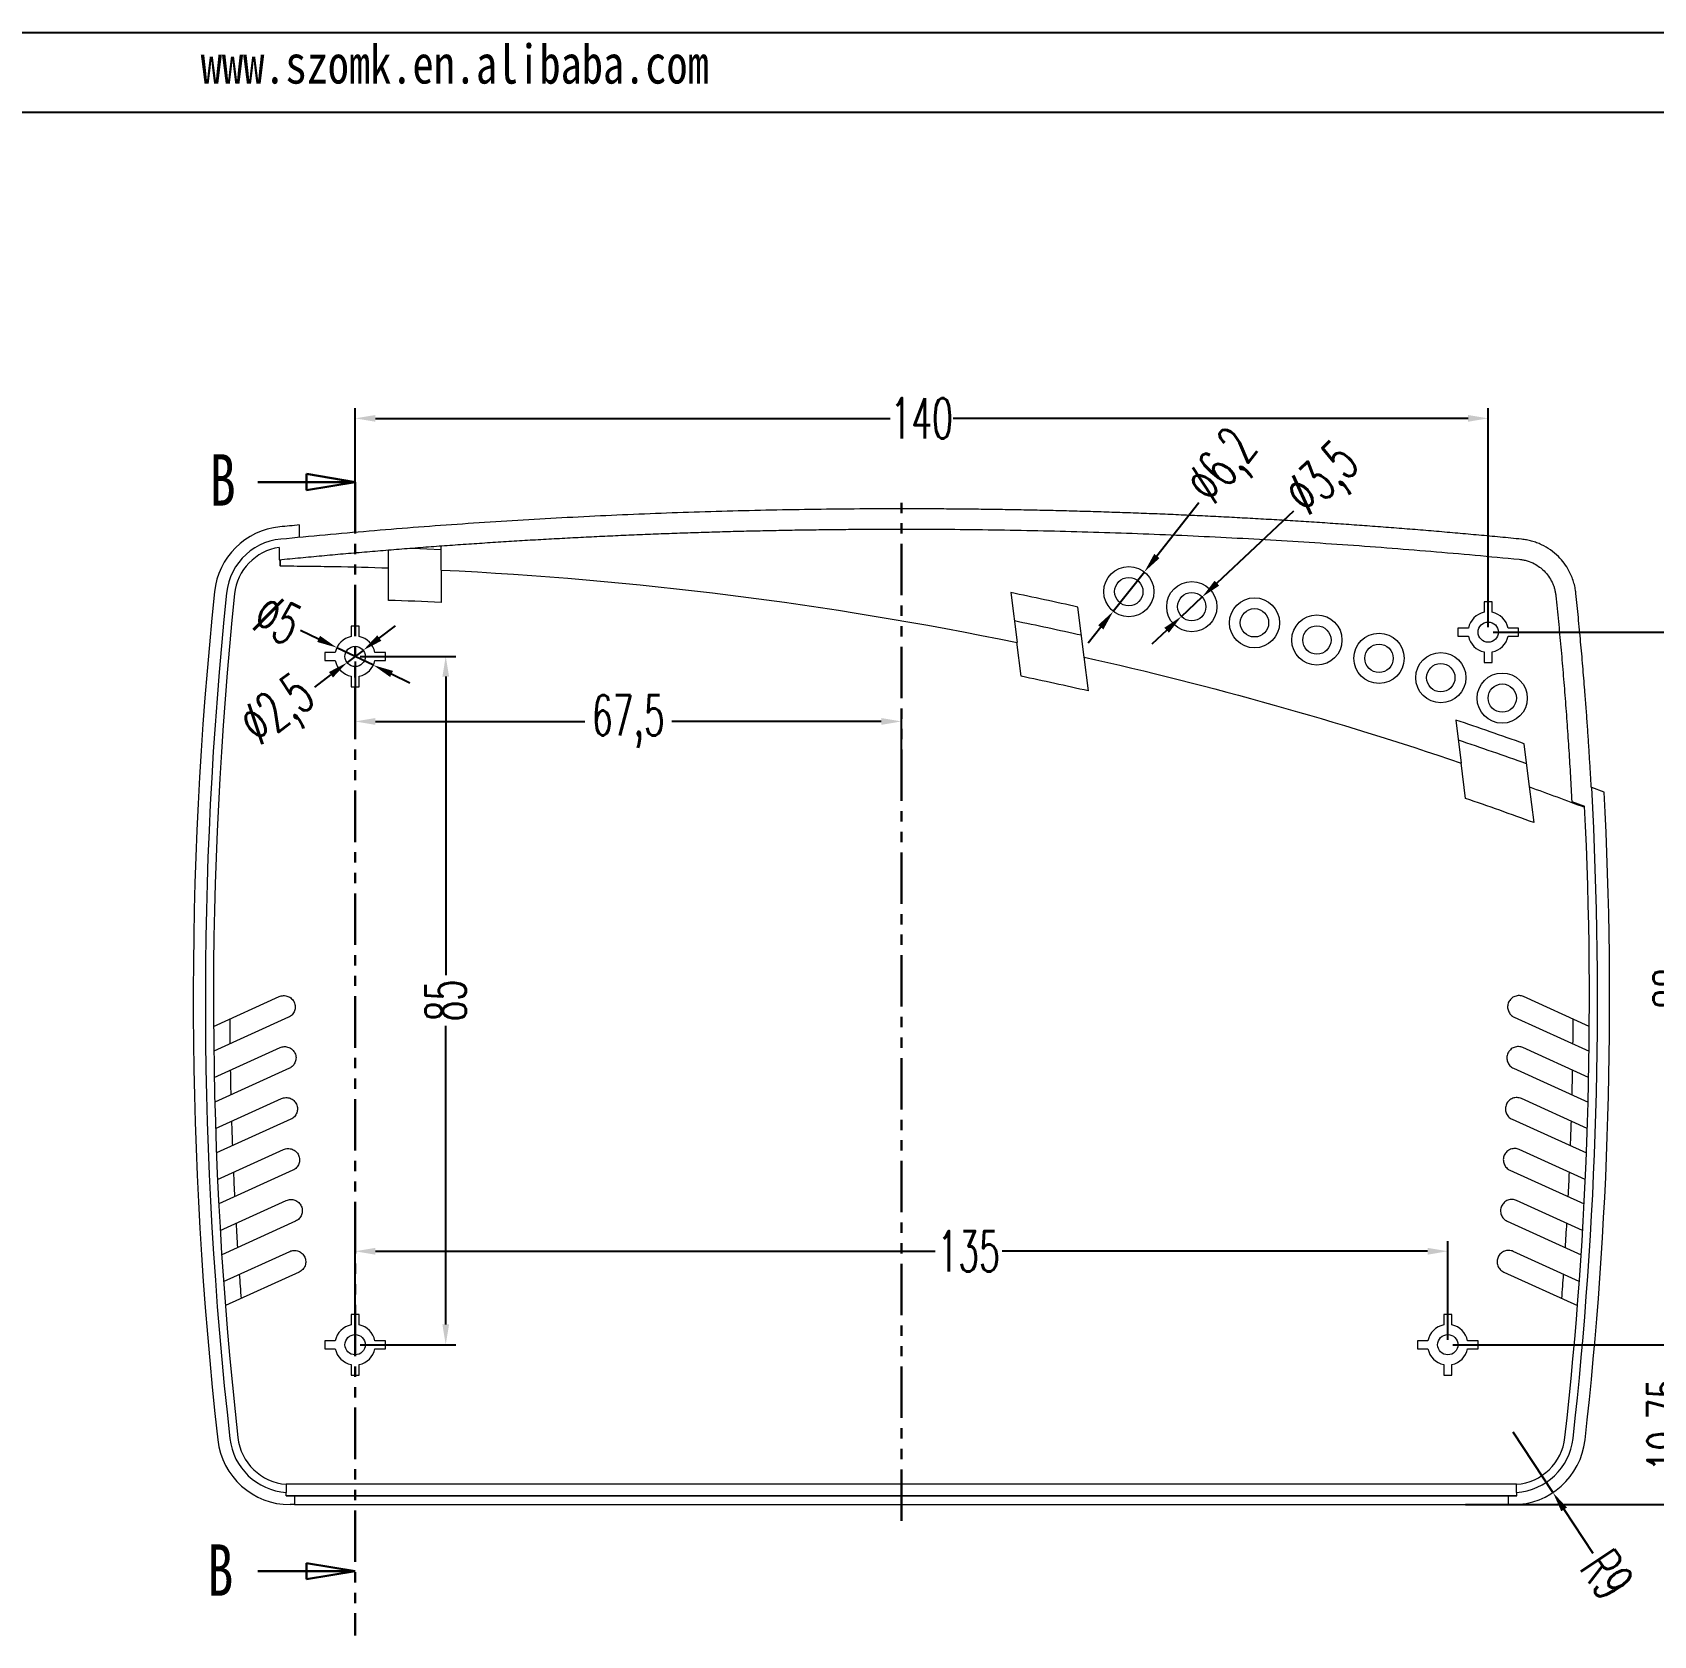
# Model space of a CAD drawing. Header units: inches. Extents: x 2104 to 4068, y 410 to 823.
# Drawn here: x 2386.5 to 2586.8, y 624.7 to 822.7 of the extents above; entities that cross this region are included whole.
import ezdxf

# ---------------------------------------------------------------- set-up
doc = ezdxf.new("R2010")
doc.units = ezdxf.units.IN
doc.linetypes.add('PHANTOM', pattern=[12.7, 6.35, -1.27, 1.27, -1.27, 1.27, -1.27])
doc.layers.add('文字', color=81, linetype='Continuous')
doc.styles.add('SLDTEXTSTYLE0', font='TXT', dxfattribs={"width": 0.75})
doc.styles.add('SLDTEXTSTYLE2', font='TXT', dxfattribs={"width": 0.6, "bigfont": 'bigfont'})
doc.styles.add('宋体', font='', dxfattribs={"width": 0.8, "height": 3.5})
doc.styles.get('宋体').set_extended_font_data('SimSun')
doc.dimstyles.new('5', dxfattribs={"dimtxt": 5, "dimasz": 2.5, "dimexe": 1.25, "dimexo": 0.625, "dimtad": 0, "dimzin": 12, "dimtxsty": 'SLDTEXTSTYLE2', "dimcen": 2.5, "dimclrd": 3, "dimclre": 3, "dimclrt": 256, "dimadec": 0, "dimazin": 0, "dimtfac": 1, "dimtmove": 0, "dimatfit": 3, "dimfxl": 1, "dimarcsym": 0})

# ---------------------------------------------------------------- blocks, each defined once
blk = doc.blocks.new('_CLOSED')
at = {"color": 0, "linetype": 'ByBlock', "lineweight": -2}
for p, q in [((-1, 0.166667), (0, 0)), ((-1, 0.166667), (-1, -0.166667)), ((0, 0), (-1, -0.166667)), ((0, 0), (-1, 0))]:
    blk.add_line(p, q, dxfattribs=at)
blk = doc.blocks.new('*D113')
at = {"color": 3, "lineweight": -2}
for p, q in [((2426.36, 661.22), (2426.36, 673.39)), ((2561.36, 661.22), (2561.36, 673.39)), ((2428.86, 672.14), (2498.04, 672.14)), ((2558.86, 672.14), (2506.29, 672.14))]:
    blk.add_line(p, q, dxfattribs=at)
at = {"color": 3}
for points in [[(2428.86, 672.56), (2428.86, 671.72), (2426.36, 672.14)], [(2558.86, 672.56), (2558.86, 671.72), (2561.36, 672.14)]]:
    blk.add_solid(points, dxfattribs=at)
at = {"layer": 'Defpoints', "color": 0}
for p in [(2561.36, 672.14), (2426.36, 660.6), (2561.36, 660.6)]:
    blk.add_point(p, dxfattribs=at)
at = {"insert": (2502.16, 672.14), "char_height": 5, "attachment_point": 5, "style": 'SLDTEXTSTYLE2'}
blk.add_mtext('135', dxfattribs=at)
blk = doc.blocks.new('*D114')
at = {"color": 3, "lineweight": -2}
for p, q in [((2426.98, 745.6), (2438.8, 745.6)), ((2437.55, 743.1), (2437.55, 706.22)), ((2437.55, 663.1), (2437.55, 699.97)), ((2426.98, 660.6), (2438.8, 660.6))]:
    blk.add_line(p, q, dxfattribs=at)
at = {"color": 3}
for points in [[(2437.14, 743.1), (2437.97, 743.1), (2437.55, 745.6)], [(2437.14, 663.1), (2437.97, 663.1), (2437.55, 660.6)]]:
    blk.add_solid(points, dxfattribs=at)
at = {"layer": 'Defpoints', "color": 0}
for p in [(2426.36, 745.6), (2437.55, 745.6), (2426.36, 660.6)]:
    blk.add_point(p, dxfattribs=at)
at = {"insert": (2437.55, 703.1), "char_height": 5, "attachment_point": 5, "rotation": 90, "style": 'SLDTEXTSTYLE2'}
blk.add_mtext('85', dxfattribs=at)
blk = doc.blocks.new('*D115')
at = {"color": 3, "lineweight": -2}
for p, q in [((2566.98, 748.6), (2590.52, 748.6)), ((2589.27, 746.1), (2589.27, 707.72)), ((2589.27, 663.1), (2589.27, 701.47)), ((2561.98, 660.6), (2590.52, 660.6))]:
    blk.add_line(p, q, dxfattribs=at)
at = {"color": 3}
for points in [[(2588.85, 746.1), (2589.68, 746.1), (2589.27, 748.6)], [(2588.85, 663.1), (2589.68, 663.1), (2589.27, 660.6)]]:
    blk.add_solid(points, dxfattribs=at)
at = {"layer": 'Defpoints', "color": 0}
for p in [(2566.36, 748.6), (2589.27, 748.6), (2561.36, 660.6)]:
    blk.add_point(p, dxfattribs=at)
at = {"insert": (2589.27, 704.6), "char_height": 5, "attachment_point": 5, "rotation": 90, "style": 'SLDTEXTSTYLE2'}
blk.add_mtext('88', dxfattribs=at)
blk = doc.blocks.new('*D116')
at = {"color": 3, "lineweight": -2}
for p, q in [((2561.98, 660.6), (2590.52, 660.6)), ((2589.27, 658.1), (2589.27, 657.1)), ((2589.27, 643.35), (2589.27, 644.35)), ((2563.56, 640.85), (2590.52, 640.85))]:
    blk.add_line(p, q, dxfattribs=at)
at = {"color": 3}
for points in [[(2588.85, 658.1), (2589.68, 658.1), (2589.27, 660.6)], [(2588.85, 643.35), (2589.68, 643.35), (2589.27, 640.85)]]:
    blk.add_solid(points, dxfattribs=at)
at = {"layer": 'Defpoints', "color": 0}
for p in [(2561.36, 660.6), (2589.27, 660.6), (2562.94, 640.85)]:
    blk.add_point(p, dxfattribs=at)
at = {"insert": (2589.27, 650.72), "char_height": 5, "attachment_point": 5, "rotation": 90, "style": 'SLDTEXTSTYLE2'}
blk.add_mtext('19,75', dxfattribs=at)
blk = doc.blocks.new('*D117')
at = {"color": 3, "lineweight": -2}
for p, q in [((2426.36, 766.56), (2426.36, 776.25)), ((2566.36, 749.22), (2566.36, 776.25)), ((2428.86, 775), (2492.48, 775)), ((2563.86, 775), (2500.23, 775))]:
    blk.add_line(p, q, dxfattribs=at)
at = {"color": 3}
for points in [[(2428.86, 775.41), (2428.86, 774.58), (2426.36, 775)], [(2563.86, 775.41), (2563.86, 774.58), (2566.36, 775)]]:
    blk.add_solid(points, dxfattribs=at)
at = {"layer": 'Defpoints', "color": 0}
for p in [(2566.36, 775), (2426.36, 765.94), (2566.36, 748.6)]:
    blk.add_point(p, dxfattribs=at)
at = {"insert": (2496.36, 775), "char_height": 5, "attachment_point": 5, "style": 'SLDTEXTSTYLE2'}
blk.add_mtext('140', dxfattribs=at)
blk = doc.blocks.new('*D118')
at = {"color": 3, "lineweight": -2}
for p, q in [((2426.36, 744.97), (2426.36, 736.32)), ((2428.86, 737.57), (2454.73, 737.57)), ((2491.36, 737.57), (2465.48, 737.57)), ((2493.86, 730.84), (2493.86, 738.82))]:
    blk.add_line(p, q, dxfattribs=at)
at = {"color": 3}
for points in [[(2428.86, 737.99), (2428.86, 737.15), (2426.36, 737.57)], [(2491.36, 737.99), (2491.36, 737.15), (2493.86, 737.57)]]:
    blk.add_solid(points, dxfattribs=at)
at = {"layer": 'Defpoints', "color": 0}
for p in [(2426.36, 745.6), (2426.36, 737.57), (2493.86, 730.22)]:
    blk.add_point(p, dxfattribs=at)
at = {"insert": (2460.11, 737.57), "char_height": 5, "attachment_point": 5, "style": 'SLDTEXTSTYLE2'}
blk.add_mtext('67,5', dxfattribs=at)
blk = doc.blocks.new('*D121')
at = {"color": 3, "lineweight": -2}
for p, q in [((2419.6, 748.85), (2421.85, 747.77)), ((2428.61, 744.52), (2424.1, 746.68)), ((2430.86, 743.43), (2433.11, 742.35))]:
    blk.add_line(p, q, dxfattribs=at)
at = {"color": 3}
for points in [[(2422.03, 748.14), (2421.67, 747.39), (2424.1, 746.68)], [(2431.04, 743.81), (2430.68, 743.06), (2428.61, 744.52)]]:
    blk.add_solid(points, dxfattribs=at)
at = {"layer": 'Defpoints', "color": 0}
for p in [(2424.1, 746.68), (2428.61, 744.52)]:
    blk.add_point(p, dxfattribs=at)
at = {"insert": (2416.78, 750.2), "char_height": 5, "attachment_point": 5, "rotation": 334.3161, "style": 'SLDTEXTSTYLE2'}
blk.add_mtext('∅5', dxfattribs=at)
blk = doc.blocks.new('*D122')
at = {"color": 3, "lineweight": -2}
for p, q in [((2429.34, 747.86), (2431.34, 749.38)), ((2427.35, 746.35), (2425.36, 744.84)), ((2421.38, 741.82), (2423.37, 743.33))]:
    blk.add_line(p, q, dxfattribs=at)
at = {"color": 3}
for points in [[(2429.09, 748.2), (2429.6, 747.53), (2427.35, 746.35)], [(2423.12, 743.67), (2423.62, 743), (2425.36, 744.84)]]:
    blk.add_solid(points, dxfattribs=at)
at = {"layer": 'Defpoints', "color": 0}
for p in [(2427.35, 746.35), (2425.36, 744.84)]:
    blk.add_point(p, dxfattribs=at)
at = {"insert": (2417.09, 738.58), "char_height": 5, "attachment_point": 5, "rotation": 37.1614, "style": 'SLDTEXTSTYLE2'}
blk.add_mtext('∅2,5', dxfattribs=at)
blk = doc.blocks.new('*D123')
at = {"color": 3, "lineweight": -2}
for p, q in [((2530.58, 764.56), (2525.41, 758)), ((2520.03, 751.17), (2523.87, 756.04)), ((2518.48, 749.2), (2516.94, 747.24))]:
    blk.add_line(p, q, dxfattribs=at)
at = {"color": 3}
for points in [[(2525.09, 758.26), (2525.74, 757.74), (2523.87, 756.04)], [(2518.16, 749.46), (2518.81, 748.94), (2520.03, 751.17)]]:
    blk.add_solid(points, dxfattribs=at)
at = {"layer": 'Defpoints', "color": 0}
for p in [(2523.87, 756.04), (2520.03, 751.17)]:
    blk.add_point(p, dxfattribs=at)
at = {"insert": (2533.9, 768.78), "char_height": 5, "attachment_point": 5, "rotation": 51.778, "style": 'SLDTEXTSTYLE2'}
blk.add_mtext('∅6,2', dxfattribs=at)
blk = doc.blocks.new('*D124')
at = {"color": 3, "lineweight": -2}
for p, q in [((2542.3, 763.52), (2532.83, 754.65)), ((2528.45, 750.55), (2531.01, 752.94)), ((2526.63, 748.84), (2524.8, 747.13))]:
    blk.add_line(p, q, dxfattribs=at)
at = {"color": 3}
for points in [[(2532.55, 754.95), (2533.12, 754.34), (2531.01, 752.94)], [(2526.34, 749.14), (2526.91, 748.53), (2528.45, 750.55)]]:
    blk.add_solid(points, dxfattribs=at)
at = {"layer": 'Defpoints', "color": 0}
for p in [(2531.01, 752.94), (2528.45, 750.55)]:
    blk.add_point(p, dxfattribs=at)
at = {"insert": (2546.22, 767.19), "char_height": 5, "attachment_point": 5, "rotation": 43.1203, "style": 'SLDTEXTSTYLE2'}
blk.add_mtext('∅3,5', dxfattribs=at)
blk = doc.blocks.new('*D126')
at = {"color": 3, "lineweight": -2}
for p, q in [((2569.38, 649.85), (2574.35, 642.35)), ((2579.34, 634.83), (2575.73, 640.26))]:
    blk.add_line(p, q, dxfattribs=at)
at = {"color": 3}
blk.add_solid([(2576.08, 640.49), (2575.38, 640.03), (2574.35, 642.35)], dxfattribs=at)
at = {"layer": 'Defpoints', "color": 0}
for p in [(2569.38, 649.85), (2574.35, 642.35)]:
    blk.add_point(p, dxfattribs=at)
at = {"insert": (2581.06, 632.22), "char_height": 5, "attachment_point": 5, "rotation": 303.5432, "style": 'SLDTEXTSTYLE2'}
blk.add_mtext('R9', dxfattribs=at)

msp = doc.modelspace()

# ---------------------------------------------------------------- linework, layer by layer
for p, q in [((2104.15, 822.657), (2688.052, 822.657)), ((2119.259, 812.827), (2678.222, 812.827))]:
    msp.add_line(p, q)
at = {"color": 7, "linetype": 'Continuous', "lineweight": 30}
for p, q in [((2414.356, 767.132), (2426.356, 767.132)), ((2414.356, 632.631), (2426.356, 632.631))]:
    msp.add_line(p, q, dxfattribs=at)
at = {"color": 1, "linetype": 'PHANTOM', "lineweight": 30}
for p, q in [((2426.356, 767.132), (2426.356, 624.683)), ((2493.856, 638.85), (2493.856, 765.823))]:
    msp.add_line(p, q, dxfattribs=at)
at = {"color": 7, "linetype": 'Continuous', "lineweight": 15}
for p, q in [((2419.482, 760.292), (2419.482, 761.829)), ((2436.982, 756.265), (2436.982, 759.254)), ((2416.982, 759.068), (2416.982, 757.538)), ((2417.056, 757.545), (2417.056, 756.809)), ((2417.099, 757.549), (2417.099, 756.783)), ((2430.482, 756.527), (2430.482, 758.753)), ((2433.455, 758.961), (2436.982, 758.809)), ((2417.099, 756.783), (2417.056, 756.809)), ((2430.482, 752.525), (2430.482, 756.527)), ((2436.982, 756.265), (2436.982, 752.261)), ((2507.379, 753.477), (2508.136, 747.312)), ((2516.416, 745.528), (2515.659, 751.686)), ((2565.856, 752.347), (2565.856, 751.047)), ((2566.856, 752.347), (2565.856, 752.347)), ((2566.856, 751.047), (2566.856, 752.347)), ((2426.856, 749.35), (2425.856, 749.35)), ((2425.856, 749.35), (2425.856, 748.049)), ((2426.856, 748.049), (2426.856, 749.35)), ((2508.648, 743.148), (2508.133, 747.341)), ((2563.906, 749.097), (2562.606, 749.097)), ((2562.606, 749.097), (2562.606, 748.097)), ((2562.606, 748.097), (2563.906, 748.097)), ((2570.106, 749.097), (2568.805, 749.097)), ((2568.805, 748.097), (2570.106, 748.097)), ((2570.106, 748.097), (2570.106, 749.097)), ((2423.906, 746.1), (2422.606, 746.1)), ((2422.606, 746.1), (2422.606, 745.1)), ((2430.106, 746.1), (2428.805, 746.1)), ((2430.106, 745.1), (2430.106, 746.1)), ((2516.412, 745.558), (2516.93, 741.339)), ((2565.856, 746.148), (2565.856, 744.847)), ((2566.856, 744.847), (2566.856, 746.148)), ((2422.606, 745.1), (2423.906, 745.1)), ((2425.856, 743.15), (2425.856, 741.85)), ((2426.856, 741.85), (2426.856, 743.15)), ((2428.805, 745.1), (2430.106, 745.1)), ((2565.856, 744.847), (2566.856, 744.847)), ((2425.856, 741.85), (2426.856, 741.85)), ((2562.364, 737.736), (2563.015, 732.434)), ((2571.436, 729.492), (2570.781, 734.824)), ((2563.551, 728.065), (2563.01, 732.476)), ((2571.431, 729.536), (2571.977, 725.084)), ((2579.141, 729.428), (2579.086, 729.448)), ((2580.674, 728.85), (2579.141, 729.428)), ((2576.673, 727.684), (2578.261, 727.088)), ((2408.866, 699.911), (2416.979, 703.587)), ((2578.845, 699.911), (2570.732, 703.587)), ((2418.135, 701.037), (2408.896, 696.851)), ((2569.577, 701.037), (2578.816, 696.851)), ((2408.949, 693.607), (2417.076, 697.289)), ((2578.763, 693.607), (2570.636, 697.289)), ((2418.232, 694.738), (2409.018, 690.564)), ((2569.48, 694.738), (2578.693, 690.564)), ((2409.114, 687.304), (2417.254, 690.992)), ((2578.598, 687.304), (2570.457, 690.992)), ((2418.41, 688.442), (2409.222, 684.279)), ((2569.302, 688.442), (2578.49, 684.279)), ((2409.361, 681.005), (2417.514, 684.699)), ((2578.351, 681.005), (2570.198, 684.699)), ((2418.67, 682.148), (2409.507, 677.997)), ((2569.042, 682.148), (2578.204, 677.997)), ((2409.689, 674.71), (2417.855, 678.409)), ((2578.022, 674.71), (2569.856, 678.409)), ((2419.011, 675.859), (2409.874, 671.719)), ((2568.701, 675.859), (2577.837, 671.719)), ((2410.1, 668.42), (2418.278, 672.125)), ((2577.612, 668.42), (2569.434, 672.125)), ((2419.434, 669.574), (2410.323, 665.447)), ((2568.278, 669.574), (2577.389, 665.447)), ((2425.856, 664.35), (2425.856, 663.049)), ((2426.856, 664.35), (2425.856, 664.35)), ((2426.856, 663.049), (2426.856, 664.35)), ((2561.856, 664.35), (2560.856, 664.35)), ((2560.856, 664.35), (2560.856, 663.049)), ((2561.856, 663.049), (2561.856, 664.35)), ((2423.906, 661.1), (2422.606, 661.1)), ((2422.606, 661.1), (2422.606, 660.1)), ((2430.106, 661.1), (2428.805, 661.1)), ((2430.106, 660.1), (2430.106, 661.1)), ((2558.906, 661.1), (2557.606, 661.1)), ((2557.606, 661.1), (2557.606, 660.1)), ((2565.106, 661.1), (2563.805, 661.1)), ((2565.106, 660.1), (2565.106, 661.1)), ((2422.606, 660.1), (2423.906, 660.1)), ((2428.805, 660.1), (2430.106, 660.1)), ((2557.606, 660.1), (2558.906, 660.1)), ((2563.805, 660.1), (2565.106, 660.1)), ((2425.856, 658.15), (2425.856, 656.85)), ((2426.856, 656.85), (2426.856, 658.15)), ((2560.856, 658.15), (2560.856, 656.85)), ((2561.856, 656.85), (2561.856, 658.15)), ((2425.856, 656.85), (2426.856, 656.85)), ((2560.856, 656.85), (2561.856, 656.85)), ((2417.856, 643.367), (2417.856, 642.365)), ((2569.856, 643.367), (2417.856, 643.367)), ((2569.856, 642.365), (2569.856, 643.367)), ((2417.841, 641.958), (2569.871, 641.958)), ((2417.856, 641.95), (2417.856, 642.365)), ((2418.856, 641.95), (2417.856, 641.95)), ((2418.856, 641.95), (2418.856, 640.85)), ((2568.856, 641.95), (2418.856, 641.95)), ((2568.856, 640.85), (2568.856, 641.95)), ((2569.856, 641.95), (2568.856, 641.95)), ((2569.856, 642.365), (2569.856, 641.95)), ((2418.856, 640.85), (2418.335, 640.85)), ((2418.856, 640.85), (2568.856, 640.85)), ((2569.377, 640.85), (2568.856, 640.85))]:
    msp.add_line(p, q, dxfattribs=at)
for centre, radius in [((2521.949, 753.602), 3.1), ((2521.949, 753.602), 1.75), ((2529.729, 751.742), 3.1), ((2529.729, 751.742), 1.75), ((2537.477, 749.749), 3.1), ((2537.477, 749.749), 1.75), ((2545.188, 747.623), 3.1), ((2545.188, 747.623), 1.75), ((2566.356, 748.597), 1.25), ((2552.863, 745.364), 3.1), ((2426.356, 745.6), 1.25), ((2552.863, 745.364), 1.75), ((2560.495, 742.973), 3.1), ((2560.495, 742.973), 1.75), ((2568.086, 740.452), 3.1), ((2568.086, 740.452), 1.75), ((2426.356, 660.6), 1.25), ((2561.356, 660.6), 1.25)]:
    msp.add_circle(centre, radius, dxfattribs=at)
for centre, radius, start, end in [((2417.933, 752.638), 9, 95.59765, 174.04366), ((2493.856, -22.009), 787.359, 95.420255, 95.597647), ((2417.933, 752.638), 7.5, 90.41321, 174.04366), ((2417.933, 752.638), 6.5, 98.41769, 174.04366), ((2892.739, 703.1), 486.383, 174.04366, 186.40443), ((2892.739, 703.1), 484.883, 174.04366, 186.40443), ((2892.739, 703.1), 483.883, 174.04366, 186.40443), ((2566.356, 748.597), 2.5, 101.53696, 168.46304), ((2566.356, 748.597), 2.5, 11.53696, 78.46304), ((2426.356, 745.6), 2.5, 101.53696, 168.46304), ((2426.356, 745.6), 2.5, 11.53696, 78.46304), ((2566.356, 748.597), 2.5, 191.53696, 258.46304), ((2566.356, 748.597), 2.5, 281.53696, 348.46304), ((2426.356, 745.6), 2.5, 191.53696, 258.46304), ((2426.356, 745.6), 2.5, 281.53696, 348.46304), ((2094.973, 703.1), 484.883, 353.59557, 3.11256), ((2094.973, 703.1), 483.883, 353.59557, 2.84154), ((2094.973, 703.1), 486.383, 353.59557, 3.03476), ((2892.739, 703.1), 481.883, 180.27165, 180.63585), ((2094.973, 703.1), 481.883, 359.36415, 359.72835), ((2892.739, 703.1), 481.883, 181.02193, 181.38406), ((2094.973, 703.1), 481.883, 358.61594, 358.97807), ((2892.739, 703.1), 481.883, 181.77211, 182.13226), ((2094.973, 703.1), 481.883, 357.86774, 358.22789), ((2892.739, 703.1), 481.883, 182.5222, 182.88044), ((2094.973, 703.1), 481.883, 357.11956, 357.4778), ((2892.739, 703.1), 481.883, 183.27219, 183.62862), ((2094.973, 703.1), 481.883, 356.37138, 356.72781), ((2892.739, 703.1), 481.883, 184.02211, 184.37679), ((2094.973, 703.1), 481.883, 355.62321, 355.97789), ((2426.356, 660.6), 2.5, 101.53696, 168.46304), ((2426.356, 660.6), 2.5, 11.53696, 78.46304), ((2561.356, 660.6), 2.5, 101.53696, 168.46304), ((2561.356, 660.6), 2.5, 11.53696, 78.46304), ((2426.356, 660.6), 2.5, 191.53696, 258.46304), ((2426.356, 660.6), 2.5, 281.53696, 348.46304), ((2561.356, 660.6), 2.5, 191.53696, 258.46304), ((2561.356, 660.6), 2.5, 281.53696, 348.46304), ((2418.335, 649.85), 7.5, 186.40443, 266.33668), ((2418.335, 649.85), 6.5, 186.40443, 265.77214), ((2569.377, 649.85), 6.5, 274.22786, 353.59557), ((2569.377, 649.85), 7.5, 273.66332, 353.59557), ((2418.335, 649.85), 9, 186.40443, 270), ((2569.377, 649.85), 9, 270, 353.59557)]:
    msp.add_arc(centre, radius, start, end, dxfattribs=at)
for points, knots in [([(2570.456, 760.077), (2569.581, 760.162), (2567.831, 760.332), (2565.206, 760.575), (2562.581, 760.811), (2559.955, 761.037), (2557.329, 761.255), (2554.702, 761.463), (2552.075, 761.663), (2549.447, 761.854), (2546.819, 762.036), (2544.191, 762.21), (2541.562, 762.374), (2538.933, 762.53), (2536.303, 762.677), (2533.673, 762.815), (2531.042, 762.944), (2528.411, 763.065), (2525.78, 763.176), (2523.148, 763.279), (2520.515, 763.373), (2517.883, 763.458), (2515.25, 763.534), (2512.616, 763.601), (2509.982, 763.66), (2507.347, 763.709), (2504.713, 763.75), (2502.077, 763.782), (2499.442, 763.805), (2496.805, 763.819), (2493.227, 763.827), (2488.708, 763.813), (2483.248, 763.758), (2477.791, 763.666), (2472.335, 763.535), (2466.881, 763.367), (2461.429, 763.16), (2455.978, 762.916), (2450.53, 762.634), (2445.083, 762.314), (2439.638, 761.955), (2434.195, 761.56), (2428.754, 761.125), (2423.315, 760.655), (2419.691, 760.31), (2417.879, 760.138)], [0, 0, 0, 0, 0.0172542, 0.0345056, 0.0517547, 0.0690014, 0.0862461, 0.1034889, 0.12073, 0.1379696, 0.1552079, 0.1724451, 0.1896814, 0.206917, 0.2241521, 0.2413868, 0.2586214, 0.275856, 0.2930909, 0.3103263, 0.3275623, 0.3447991, 0.362037, 0.3792761, 0.3965166, 0.4137587, 0.4310026, 0.4482486, 0.4654967, 0.4827473, 0.5000004, 0.5357381, 0.5714653, 0.6071837, 0.6428951, 0.6786011, 0.7143035, 0.750004, 0.7857044, 0.8214063, 0.8571115, 0.8928218, 0.9285388, 0.9642643, 1, 1, 1, 1]), ([(2416.982, 757.538), (2417.86, 757.624), (2419.617, 757.795), (2422.252, 758.042), (2424.889, 758.28), (2427.525, 758.508), (2430.163, 758.728), (2432.8, 758.939), (2435.438, 759.141), (2438.077, 759.335), (2440.716, 759.519), (2443.355, 759.694), (2445.995, 759.86), (2448.635, 760.018), (2451.276, 760.166), (2453.917, 760.305), (2456.559, 760.436), (2459.201, 760.558), (2461.843, 760.67), (2464.486, 760.774), (2467.129, 760.869), (2469.773, 760.955), (2472.417, 761.032), (2475.062, 761.099), (2477.707, 761.158), (2480.353, 761.209), (2482.999, 761.25), (2485.645, 761.282), (2488.292, 761.305), (2490.94, 761.32), (2494.533, 761.327), (2499.071, 761.313), (2504.553, 761.257), (2510.034, 761.163), (2515.513, 761.03), (2520.989, 760.86), (2526.464, 760.651), (2531.937, 760.403), (2537.409, 760.117), (2542.878, 759.793), (2548.346, 759.431), (2553.811, 759.03), (2559.275, 758.59), (2564.737, 758.114), (2568.376, 757.765), (2570.196, 757.59)], [0, 0, 0, 0, 0.0172535, 0.0345044, 0.0517528, 0.068999, 0.0862432, 0.1034855, 0.1207261, 0.1379653, 0.1552032, 0.17244, 0.189676, 0.2069113, 0.2241462, 0.2413807, 0.2586152, 0.2758498, 0.2930847, 0.3103202, 0.3275563, 0.3447934, 0.3620316, 0.379271, 0.396512, 0.4137547, 0.4309992, 0.4482459, 0.4654948, 0.4827463, 0.5000004, 0.5357366, 0.5714625, 0.6071797, 0.64289, 0.6785952, 0.714297, 0.7499971, 0.7856974, 0.8213996, 0.8571054, 0.8928166, 0.9285349, 0.9642621, 1, 1, 1, 1]), ([(2577.189, 753.379), (2577.172, 753.516), (2577.141, 753.759), (2577.079, 754.122), (2576.999, 754.464), (2576.868, 754.935), (2576.659, 755.512), (2576.289, 756.286), (2575.762, 757.115), (2574.998, 757.994), (2574.058, 758.785), (2573.126, 759.324), (2572.335, 759.656), (2571.825, 759.82), (2571.409, 759.924), (2571.106, 759.988), (2570.787, 760.038), (2570.573, 760.063), (2570.456, 760.077)], [0, 0, 0, 0, 0.0401968, 0.0716701, 0.1072268, 0.1428059, 0.2142821, 0.2859403, 0.3928277, 0.499781, 0.6247598, 0.749731, 0.8122884, 0.8748984, 0.9058763, 0.9372325, 0.9654616, 1, 1, 1, 1]), ([(2570.196, 757.59), (2570.287, 757.58), (2570.451, 757.561), (2570.694, 757.521), (2570.925, 757.469), (2571.4, 757.341), (2572.01, 757.09), (2572.707, 756.653), (2573.299, 756.144), (2573.832, 755.515), (2574.196, 754.891), (2574.42, 754.361), (2574.552, 753.95), (2574.652, 753.53), (2574.687, 753.245), (2574.705, 753.101)], [0, 0, 0, 0, 0.0399807, 0.0716783, 0.1074128, 0.1428113, 0.2857765, 0.3924172, 0.4995903, 0.6246074, 0.7496561, 0.8123286, 0.8748785, 0.937217, 1, 1, 1, 1]), ([(2417.099, 756.783), (2418.215, 756.773), (2419.33, 756.763), (2421.561, 756.738), (2422.676, 756.721), (2426.022, 756.659), (2428.252, 756.601), (2430.482, 756.527)], [0, 0, 0, 0, 0.25, 0.25, 0.5, 0.5, 1, 1, 1, 1]), ([(2579.086, 729.448), (2579.05, 730.101), (2578.978, 731.41), (2578.859, 733.383), (2578.73, 735.371), (2578.592, 737.375), (2578.445, 739.395), (2578.263, 741.743), (2578.043, 744.415), (2577.778, 747.404), (2577.495, 750.393), (2577.291, 752.384), (2577.189, 753.379)], [0, 0, 0, 0, 0.0816167, 0.163918, 0.2469055, 0.3305808, 0.4149454, 0.5000007, 0.6248175, 0.7499811, 0.8749833, 1, 1, 1, 1]), ([(2574.705, 753.101), (2574.813, 752.044), (2575.029, 749.93), (2575.327, 746.758), (2575.605, 743.583), (2575.864, 740.386), (2576.102, 737.179), (2576.318, 733.978), (2576.511, 730.818), (2576.619, 728.724), (2576.673, 727.684)], [0, 0, 0, 0, 0.12501921, 0.25002163, 0.37492442, 0.4999992, 0.6274551, 0.75326985, 0.87744942, 1, 1, 1, 1]), ([(2416.979, 703.587), (2417.148, 703.663), (2417.328, 703.705), (2417.603, 703.714), (2417.694, 703.708), (2417.875, 703.678), (2417.965, 703.654), (2418.221, 703.558), (2418.381, 703.459), (2418.647, 703.21), (2418.756, 703.057), (2418.87, 702.808), (2418.9, 702.719), (2418.941, 702.541), (2418.953, 702.451), (2418.96, 702.267), (2418.954, 702.175), (2418.924, 701.995), (2418.9, 701.906), (2418.803, 701.647), (2418.705, 701.489), (2418.454, 701.221), (2418.304, 701.113), (2418.135, 701.037)], [0, 0, 0, 0, 0.125, 0.125, 0.1875, 0.1875, 0.25, 0.25, 0.375, 0.375, 0.5, 0.5, 0.5625, 0.5625, 0.625, 0.625, 0.6875, 0.6875, 0.75, 0.75, 0.875, 0.875, 1, 1, 1, 1]), ([(2570.732, 703.587), (2570.564, 703.663), (2570.383, 703.705), (2570.108, 703.714), (2570.017, 703.708), (2569.837, 703.678), (2569.747, 703.654), (2569.491, 703.558), (2569.331, 703.459), (2569.065, 703.21), (2568.955, 703.057), (2568.842, 702.808), (2568.812, 702.719), (2568.77, 702.541), (2568.758, 702.451), (2568.752, 702.267), (2568.758, 702.175), (2568.788, 701.995), (2568.811, 701.906), (2568.909, 701.647), (2569.007, 701.489), (2569.258, 701.221), (2569.408, 701.113), (2569.577, 701.037)], [0, 0, 0, 0, 0.125, 0.125, 0.1875, 0.1875, 0.25, 0.25, 0.375, 0.375, 0.5, 0.5, 0.5625, 0.5625, 0.625, 0.625, 0.6875, 0.6875, 0.75, 0.75, 0.875, 0.875, 1, 1, 1, 1]), ([(2417.076, 697.289), (2417.245, 697.365), (2417.425, 697.407), (2417.7, 697.416), (2417.791, 697.41), (2417.972, 697.38), (2418.062, 697.356), (2418.318, 697.26), (2418.477, 697.16), (2418.744, 696.911), (2418.853, 696.759), (2418.966, 696.509), (2418.996, 696.421), (2419.038, 696.243), (2419.05, 696.153), (2419.056, 695.969), (2419.05, 695.876), (2419.021, 695.696), (2418.997, 695.608), (2418.9, 695.349), (2418.802, 695.191), (2418.551, 694.923), (2418.4, 694.815), (2418.232, 694.738)], [0, 0, 0, 0, 0.125, 0.125, 0.1875, 0.1875, 0.25, 0.25, 0.375, 0.375, 0.5, 0.5, 0.5625, 0.5625, 0.625, 0.625, 0.6875, 0.6875, 0.75, 0.75, 0.875, 0.875, 1, 1, 1, 1]), ([(2570.636, 697.289), (2570.467, 697.365), (2570.287, 697.407), (2570.012, 697.416), (2569.921, 697.41), (2569.74, 697.38), (2569.65, 697.356), (2569.394, 697.26), (2569.234, 697.16), (2568.968, 696.911), (2568.859, 696.759), (2568.745, 696.509), (2568.715, 696.421), (2568.674, 696.243), (2568.662, 696.153), (2568.656, 695.969), (2568.662, 695.876), (2568.691, 695.696), (2568.715, 695.608), (2568.812, 695.349), (2568.91, 695.191), (2569.161, 694.923), (2569.312, 694.815), (2569.48, 694.738)], [0, 0, 0, 0, 0.125, 0.125, 0.1875, 0.1875, 0.25, 0.25, 0.375, 0.375, 0.5, 0.5, 0.5625, 0.5625, 0.625, 0.625, 0.6875, 0.6875, 0.75, 0.75, 0.875, 0.875, 1, 1, 1, 1]), ([(2417.254, 690.992), (2417.423, 691.069), (2417.603, 691.11), (2417.878, 691.119), (2417.969, 691.113), (2418.15, 691.084), (2418.24, 691.06), (2418.496, 690.963), (2418.656, 690.864), (2418.922, 690.615), (2419.031, 690.462), (2419.145, 690.213), (2419.175, 690.125), (2419.216, 689.947), (2419.228, 689.856), (2419.234, 689.673), (2419.228, 689.58), (2419.199, 689.4), (2419.175, 689.312), (2419.078, 689.052), (2418.98, 688.895), (2418.729, 688.627), (2418.578, 688.518), (2418.41, 688.442)], [0, 0, 0, 0, 0.125, 0.125, 0.1875, 0.1875, 0.25, 0.25, 0.375, 0.375, 0.5, 0.5, 0.5625, 0.5625, 0.625, 0.625, 0.6875, 0.6875, 0.75, 0.75, 0.875, 0.875, 1, 1, 1, 1]), ([(2570.457, 690.992), (2570.289, 691.069), (2570.108, 691.11), (2569.833, 691.119), (2569.742, 691.113), (2569.562, 691.084), (2569.472, 691.06), (2569.216, 690.963), (2569.056, 690.864), (2568.79, 690.615), (2568.68, 690.462), (2568.567, 690.213), (2568.537, 690.125), (2568.495, 689.947), (2568.483, 689.856), (2568.477, 689.673), (2568.483, 689.58), (2568.513, 689.4), (2568.536, 689.312), (2568.634, 689.052), (2568.732, 688.895), (2568.983, 688.627), (2569.133, 688.518), (2569.302, 688.442)], [0, 0, 0, 0, 0.125, 0.125, 0.1875, 0.1875, 0.25, 0.25, 0.375, 0.375, 0.5, 0.5, 0.5625, 0.5625, 0.625, 0.625, 0.6875, 0.6875, 0.75, 0.75, 0.875, 0.875, 1, 1, 1, 1]), ([(2417.514, 684.699), (2417.683, 684.775), (2417.863, 684.817), (2418.138, 684.826), (2418.229, 684.82), (2418.41, 684.79), (2418.5, 684.766), (2418.756, 684.67), (2418.915, 684.571), (2419.182, 684.321), (2419.291, 684.169), (2419.404, 683.92), (2419.434, 683.831), (2419.476, 683.653), (2419.488, 683.563), (2419.494, 683.379), (2419.488, 683.287), (2419.459, 683.107), (2419.435, 683.018), (2419.338, 682.759), (2419.24, 682.601), (2418.989, 682.333), (2418.838, 682.225), (2418.67, 682.148)], [0, 0, 0, 0, 0.125, 0.125, 0.1875, 0.1875, 0.25, 0.25, 0.375, 0.375, 0.5, 0.5, 0.5625, 0.5625, 0.625, 0.625, 0.6875, 0.6875, 0.75, 0.75, 0.875, 0.875, 1, 1, 1, 1]), ([(2570.198, 684.699), (2570.029, 684.775), (2569.849, 684.817), (2569.574, 684.826), (2569.483, 684.82), (2569.302, 684.79), (2569.212, 684.766), (2568.956, 684.67), (2568.796, 684.571), (2568.53, 684.321), (2568.421, 684.169), (2568.307, 683.92), (2568.277, 683.831), (2568.236, 683.653), (2568.224, 683.563), (2568.217, 683.379), (2568.224, 683.287), (2568.253, 683.107), (2568.277, 683.018), (2568.374, 682.759), (2568.472, 682.601), (2568.723, 682.333), (2568.874, 682.225), (2569.042, 682.148)], [0, 0, 0, 0, 0.125, 0.125, 0.1875, 0.1875, 0.25, 0.25, 0.375, 0.375, 0.5, 0.5, 0.5625, 0.5625, 0.625, 0.625, 0.6875, 0.6875, 0.75, 0.75, 0.875, 0.875, 1, 1, 1, 1]), ([(2417.855, 678.409), (2418.024, 678.486), (2418.204, 678.527), (2418.479, 678.536), (2418.57, 678.53), (2418.751, 678.501), (2418.841, 678.477), (2419.097, 678.38), (2419.257, 678.281), (2419.523, 678.032), (2419.632, 677.879), (2419.746, 677.63), (2419.776, 677.542), (2419.817, 677.364), (2419.829, 677.273), (2419.836, 677.09), (2419.829, 676.997), (2419.8, 676.817), (2419.776, 676.729), (2419.679, 676.469), (2419.581, 676.312), (2419.33, 676.044), (2419.179, 675.935), (2419.011, 675.859)], [0, 0, 0, 0, 0.125, 0.125, 0.1875, 0.1875, 0.25, 0.25, 0.375, 0.375, 0.5, 0.5, 0.5625, 0.5625, 0.625, 0.625, 0.6875, 0.6875, 0.75, 0.75, 0.875, 0.875, 1, 1, 1, 1]), ([(2569.856, 678.409), (2569.688, 678.486), (2569.507, 678.527), (2569.232, 678.536), (2569.141, 678.53), (2568.961, 678.501), (2568.871, 678.477), (2568.615, 678.38), (2568.455, 678.281), (2568.189, 678.032), (2568.079, 677.879), (2567.966, 677.63), (2567.936, 677.542), (2567.894, 677.364), (2567.882, 677.273), (2567.876, 677.09), (2567.882, 676.997), (2567.912, 676.817), (2567.935, 676.729), (2568.033, 676.469), (2568.131, 676.312), (2568.382, 676.044), (2568.532, 675.935), (2568.701, 675.859)], [0, 0, 0, 0, 0.125, 0.125, 0.1875, 0.1875, 0.25, 0.25, 0.375, 0.375, 0.5, 0.5, 0.5625, 0.5625, 0.625, 0.625, 0.6875, 0.6875, 0.75, 0.75, 0.875, 0.875, 1, 1, 1, 1]), ([(2418.278, 672.125), (2418.447, 672.201), (2418.627, 672.243), (2418.902, 672.252), (2418.993, 672.246), (2419.173, 672.216), (2419.263, 672.192), (2419.52, 672.096), (2419.679, 671.996), (2419.945, 671.747), (2420.055, 671.595), (2420.168, 671.346), (2420.198, 671.257), (2420.24, 671.079), (2420.252, 670.989), (2420.258, 670.805), (2420.252, 670.713), (2420.223, 670.533), (2420.199, 670.444), (2420.102, 670.185), (2420.004, 670.027), (2419.753, 669.759), (2419.602, 669.651), (2419.434, 669.574)], [0, 0, 0, 0, 0.125, 0.125, 0.1875, 0.1875, 0.25, 0.25, 0.375, 0.375, 0.5, 0.5, 0.5625, 0.5625, 0.625, 0.625, 0.6875, 0.6875, 0.75, 0.75, 0.875, 0.875, 1, 1, 1, 1]), ([(2569.434, 672.125), (2569.265, 672.201), (2569.085, 672.243), (2568.81, 672.252), (2568.719, 672.246), (2568.538, 672.216), (2568.448, 672.192), (2568.192, 672.096), (2568.032, 671.996), (2567.766, 671.747), (2567.657, 671.595), (2567.543, 671.346), (2567.513, 671.257), (2567.472, 671.079), (2567.46, 670.989), (2567.454, 670.805), (2567.46, 670.713), (2567.489, 670.533), (2567.513, 670.444), (2567.61, 670.185), (2567.708, 670.027), (2567.959, 669.759), (2568.11, 669.651), (2568.278, 669.574)], [0, 0, 0, 0, 0.125, 0.125, 0.1875, 0.1875, 0.25, 0.25, 0.375, 0.375, 0.5, 0.5, 0.5625, 0.5625, 0.625, 0.625, 0.6875, 0.6875, 0.75, 0.75, 0.875, 0.875, 1, 1, 1, 1])]:
    msp.add_open_spline(points, degree=3, knots=knots, dxfattribs=at)
for points in [[(2436.982, 756.265), (2460.88, 755.134), (2484.697, 752.138), (2508.136, 747.312)], [(2515.659, 751.686), (2512.905, 752.31), (2510.145, 752.907), (2507.379, 753.477)], [(2436.982, 752.261), (2434.816, 752.364), (2432.649, 752.452), (2430.482, 752.525)], [(2516.086, 748.212), (2513.333, 748.826), (2510.574, 749.414), (2507.809, 749.977)], [(2516.416, 745.528), (2532.165, 741.983), (2547.727, 737.61), (2563.015, 732.434)], [(2516.93, 741.339), (2514.175, 741.967), (2511.414, 742.571), (2508.648, 743.148)], [(2570.781, 734.824), (2567.985, 735.82), (2565.179, 736.792), (2562.364, 737.736)], [(2571.086, 732.343), (2568.289, 733.341), (2565.483, 734.311), (2562.668, 735.254)], [(2571.436, 729.492), (2573.72, 728.669), (2575.997, 727.828), (2578.267, 726.969)], [(2571.977, 725.084), (2569.178, 726.105), (2566.37, 727.099), (2563.551, 728.065)]]:
    msp.add_open_spline(points, degree=3, dxfattribs=at)

# ---------------------------------------------------------------- block references
at = {"color": 7, "linetype": 'Continuous', "lineweight": 30, "xscale": 6, "yscale": 6}
for p in [(2426.356, 767.132), (2426.356, 632.631)]:
    msp.add_blockref('_CLOSED', p, dxfattribs=at)

# ---------------------------------------------------------------- texts
at = {"color": 7, "linetype": 'Continuous', "char_height": 6.35, "attachment_point": 1, "style": 'SLDTEXTSTYLE0'}
for insert in [(2408.373, 770.573), (2408.078, 635.942)]:
    msp.add_mtext('B', dxfattribs=dict(at, insert=insert))
at = {"layer": '文字', "color": 0, "insert": (2407.285, 821.152), "char_height": 4.80578, "width": 84.43291, "attachment_point": 1, "style": '宋体'}
msp.add_mtext('www.szomk.en.alibaba.com', dxfattribs=at)

# ---------------------------------------------------------------- dimensions: what is measured, and where the dimension line sits
for base, p1, p2, picture, middle in [((2566.356, 774.996), (2426.356, 765.938), (2566.356, 748.597), '*D117', (2496.356, 774.996)), ((2561.356, 672.138), (2426.356, 660.6), (2561.356, 660.6), '*D113', (2502.164, 672.138))]:
    dim = msp.add_linear_dim(base=base, p1=p1, p2=p2, dimstyle='5')
    dim.commit()
    dim.dimension.update_dxf_attribs({"geometry": picture, "text_midpoint": middle, "dimtype": 160})
for p1, p2, picture, middle in [((2520.031, 751.167), (2523.867, 756.038), '*D123', (2533.901, 768.779)), ((2528.452, 750.546), (2531.007, 752.939), '*D124', (2546.224, 767.189))]:
    dim = msp.add_diameter_dim_2p(p1=p1, p2=p2, dimstyle='5')
    dim.commit()
    dim.dimension.update_dxf_attribs({"geometry": picture, "text_midpoint": middle, "dimtype": 163})
for p1, p2, picture, middle in [((2428.609, 744.516), (2424.103, 746.683), '*D121', (2416.781, 750.205)), ((2427.352, 746.355), (2425.36, 744.845), '*D122', (2417.091, 738.577))]:
    dim = msp.add_diameter_dim_2p(p1=p1, p2=p2, dimstyle='5')
    dim.commit()
    dim.dimension.update_dxf_attribs({"geometry": picture, "text_midpoint": middle})
for base, p1, p2, picture, middle in [((2589.268, 748.597), (2561.356, 660.6), (2566.356, 748.597), '*D115', (2589.268, 704.599)), ((2437.553, 745.6), (2426.356, 660.6), (2426.356, 745.6), '*D114', (2437.553, 703.1)), ((2589.268, 660.6), (2562.939, 640.85), (2561.356, 660.6), '*D116', (2589.268, 650.725))]:
    dim = msp.add_linear_dim(base=base, p1=p1, p2=p2, angle=90, dimstyle='5')
    dim.commit()
    dim.dimension.update_dxf_attribs({"geometry": picture, "text_midpoint": middle})
dim = msp.add_linear_dim(base=(2426.356, 737.569), p1=(2493.856, 730.215), p2=(2426.356, 745.6), dimstyle='5')
dim.commit()
dim.dimension.update_dxf_attribs({"geometry": '*D118', "text_midpoint": (2460.106, 737.569)})
dim = msp.add_radius_dim(center=(2569.377, 649.85), mpoint=(2574.35, 642.348), dimstyle='5')
dim.commit()
dim.dimension.update_dxf_attribs({"geometry": '*D126', "text_midpoint": (2581.063, 632.222), "dimtype": 164})

doc.saveas('drawing.dxf')
